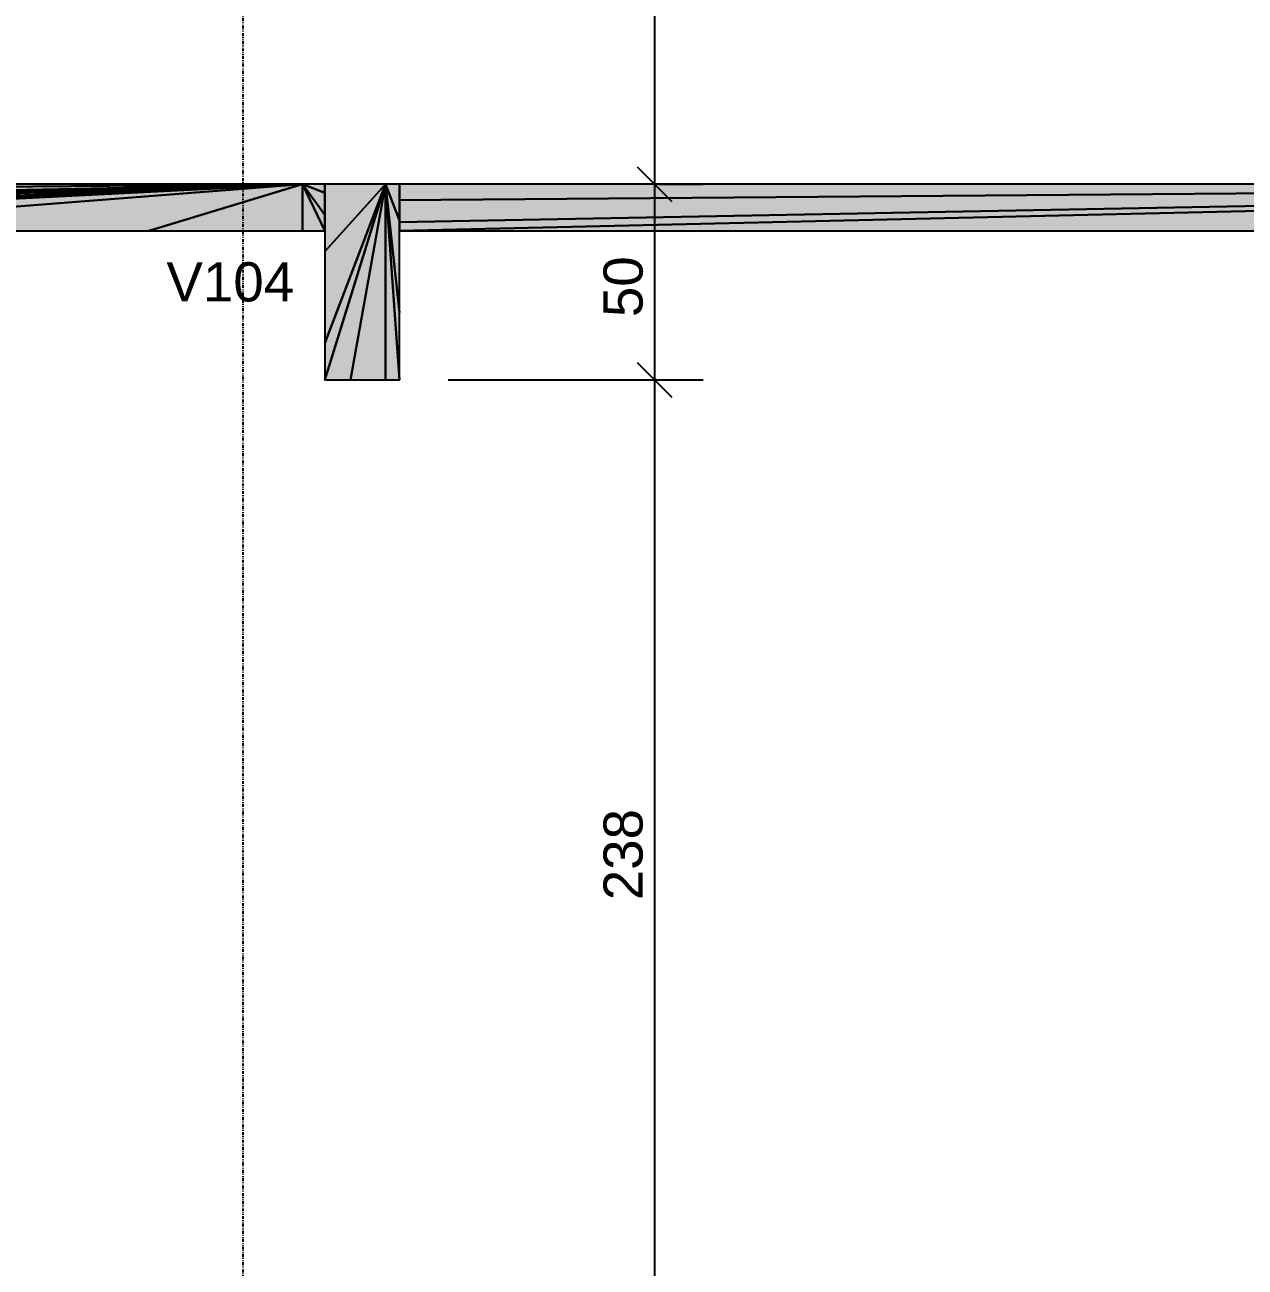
# Model space of a CAD drawing. Extents: x 37185 to 43130, y -8131 to -3926.
# Drawn here: x 38851.8 to 39059.7, y -7588.5 to -7376.8 of the extents above; entities that cross this region are included whole.
import ezdxf

# ---------------------------------------------------------------- set-up
doc = ezdxf.new("R2010")
doc.units = 0
doc.header["$MEASUREMENT"] = 0
doc.linetypes.add('ESTILO_TQS_0004', pattern=[1.12, 0.5, -0.2, 0.01, -0.2, 0.01, -0.2])
for name, color, linetype in [('52', 3, 'CONTINUOUS'), ('70', 160, 'CONTINUOUS'), ('74', 2, 'CONTINUOUS'), ('75', 9, 'CONTINUOUS'), ('96', 252, 'CONTINUOUS')]:
    doc.layers.add(name, color=color, linetype=linetype)
doc.styles.add('TQS_ARIAL', font='arial.ttf')

msp = doc.modelspace()

# ---------------------------------------------------------------- linework, layer by layer
at = {"layer": '52', "linetype": 'Continuous'}
for points in [[(39615.63, -7403.95), (39602.96, -7403.95), (39530.09, -7403.95), (39359.29, -7403.95), (39335.96, -7403.95), (39257.63, -7403.95), (38915.63, -7403.95), (38913.27, -7403.95), (38902.96, -7403.95), (38899.11, -7403.95), (38583.96, -7403.95)], [(38583.96, -7411.95), (38603.46, -7411.95), (38613.4, -7411.95), (38649.42, -7411.95), (38698.56, -7411.95), (38716.92, -7411.95), (38741.96, -7411.95), (38797.37, -7411.95), (38872.96, -7411.95), (38899.11, -7411.95), (38902.96, -7411.95)], [(38902.96, -7411.95), (38902.96, -7415.42), (38902.96, -7431.07), (38902.96, -7437.28)], [(38915.63, -7437.28), (38915.63, -7425.81), (38915.63, -7411.95)], [(38915.63, -7411.95), (39060.28, -7411.95), (39257.63, -7411.95), (39335.96, -7411.95)], [(38902.96, -7437.28), (38907.32, -7437.28), (38913.27, -7437.28), (38915.63, -7437.28)]]:
    msp.add_lwpolyline(points, dxfattribs=at)
at = {"layer": '70', "linetype": 'ESTILO_TQS_0004'}
msp.add_line((38888.96, -6834.84), (38888.96, -7832.62), dxfattribs=at)
at = {"layer": '75', "linetype": 'Continuous'}
for p, q in [((38959.07, -7236.96), (38959.07, -7412.28)), ((38959.07, -7395.62), (38959.07, -7445.62)), ((38956.13, -7401.01), (38962.02, -7406.9)), ((38956.13, -7401.01), (38962.02, -7406.9)), ((38951.57, -7403.95), (38951.57, -7403.95)), ((38951.57, -7403.95), (38951.57, -7403.95)), ((38959.9, -7403.95), (38967.41, -7403.95)), ((38959.9, -7403.95), (38967.41, -7403.95)), ((38959.07, -7428.95), (38959.07, -7604.29)), ((38956.13, -7434.34), (38962.02, -7440.23)), ((38956.13, -7434.34), (38962.02, -7440.23)), ((38915.63, -7437.28), (38915.63, -7437.28)), ((38915.63, -7437.28), (38915.63, -7437.28)), ((38923.96, -7437.28), (38967.41, -7437.28)), ((38923.96, -7437.28), (38967.41, -7437.28))]:
    msp.add_line(p, q, dxfattribs=at)
at = {"layer": '96', "linetype": 'Continuous'}
for points in [[(38899.11, -7403.95), (38583.96, -7403.95), (38583.96, -7406.7), (38899.11, -7403.95)], [(38899.11, -7403.95), (38583.96, -7406.7), (38583.96, -7410.46), (38899.11, -7403.95)], [(38899.11, -7403.95), (38583.96, -7410.46), (38583.96, -7411.95), (38899.11, -7403.95)], [(38899.11, -7403.95), (38583.96, -7411.95), (38603.46, -7411.95), (38899.11, -7403.95)], [(38899.11, -7403.95), (38603.46, -7411.95), (38613.4, -7411.95), (38899.11, -7403.95)], [(38899.11, -7403.95), (38613.4, -7411.95), (38649.42, -7411.95), (38899.11, -7403.95)], [(38899.11, -7403.95), (38649.42, -7411.95), (38698.56, -7411.95), (38899.11, -7403.95)], [(38899.11, -7403.95), (38698.56, -7411.95), (38716.92, -7411.95), (38899.11, -7403.95)], [(38899.11, -7403.95), (38716.92, -7411.95), (38741.96, -7411.95), (38899.11, -7403.95)], [(38899.11, -7403.95), (38741.96, -7411.95), (38797.37, -7411.95), (38899.11, -7403.95)], [(38899.11, -7403.95), (38797.37, -7411.95), (38872.96, -7411.95), (38899.11, -7403.95)], [(38899.11, -7403.95), (38872.96, -7411.95), (38899.11, -7411.95), (38899.11, -7403.95)], [(38899.11, -7403.95), (38899.11, -7411.95), (38902.96, -7411.95), (38899.11, -7403.95)], [(38899.11, -7403.95), (38902.96, -7411.95), (38902.96, -7409.2), (38899.11, -7403.95)], [(38899.11, -7403.95), (38902.96, -7409.2), (38902.96, -7405.44), (38899.11, -7403.95)], [(38899.11, -7403.95), (38902.96, -7405.44), (38902.96, -7403.95), (38899.11, -7403.95)], [(38913.27, -7403.95), (38902.96, -7403.95), (38902.96, -7415.42), (38913.27, -7403.95)], [(38913.27, -7403.95), (38902.96, -7415.42), (38902.96, -7431.07), (38913.27, -7403.95)], [(38913.27, -7403.95), (38902.96, -7431.07), (38902.96, -7437.28), (38913.27, -7403.95)], [(38913.27, -7403.95), (38902.96, -7437.28), (38907.32, -7437.28), (38913.27, -7403.95)], [(38913.27, -7403.95), (38907.32, -7437.28), (38913.27, -7437.28), (38913.27, -7403.95)], [(38913.27, -7403.95), (38913.27, -7437.28), (38915.63, -7437.28), (38913.27, -7403.95)], [(38913.27, -7403.95), (38915.63, -7437.28), (38915.63, -7425.81), (38913.27, -7403.95)], [(38913.27, -7403.95), (38915.63, -7425.81), (38915.63, -7410.16), (38913.27, -7403.95)], [(38913.27, -7403.95), (38915.63, -7410.16), (38915.63, -7403.95), (38913.27, -7403.95)], [(39257.63, -7403.95), (38915.63, -7403.95), (38915.63, -7406.7), (39257.63, -7403.95)], [(39257.63, -7403.95), (38915.63, -7406.7), (38915.63, -7410.46), (39257.63, -7403.95)], [(39257.63, -7403.95), (38915.63, -7410.46), (38915.63, -7411.95), (39257.63, -7403.95)], [(39257.63, -7403.95), (38915.63, -7411.95), (39060.28, -7411.95), (39257.63, -7403.95)]]:
    msp.add_lwpolyline(points, dxfattribs=at)
for points in [[(38899.11, -7403.95), (38583.96, -7403.95), (38583.96, -7406.7)], [(38899.11, -7403.95), (38583.96, -7406.7), (38899.11, -7403.95)], [(38899.11, -7403.95), (38583.96, -7406.7), (38583.96, -7410.46)], [(38899.11, -7403.95), (38583.96, -7410.46), (38899.11, -7403.95)], [(38899.11, -7403.95), (38583.96, -7410.46), (38583.96, -7411.95)], [(38899.11, -7403.95), (38583.96, -7411.95), (38899.11, -7403.95)], [(38899.11, -7403.95), (38583.96, -7411.95), (38603.46, -7411.95)], [(38899.11, -7403.95), (38603.46, -7411.95), (38899.11, -7403.95)], [(38899.11, -7403.95), (38603.46, -7411.95), (38613.4, -7411.95)], [(38899.11, -7403.95), (38613.4, -7411.95), (38899.11, -7403.95)], [(38899.11, -7403.95), (38613.4, -7411.95), (38649.42, -7411.95)], [(38899.11, -7403.95), (38649.42, -7411.95), (38899.11, -7403.95)], [(38899.11, -7403.95), (38649.42, -7411.95), (38698.56, -7411.95)], [(38899.11, -7403.95), (38698.56, -7411.95), (38899.11, -7403.95)], [(38899.11, -7403.95), (38698.56, -7411.95), (38716.92, -7411.95)], [(38899.11, -7403.95), (38716.92, -7411.95), (38899.11, -7403.95)], [(38899.11, -7403.95), (38716.92, -7411.95), (38741.96, -7411.95)], [(38899.11, -7403.95), (38741.96, -7411.95), (38899.11, -7403.95)], [(38899.11, -7403.95), (38741.96, -7411.95), (38797.37, -7411.95)], [(38899.11, -7403.95), (38797.37, -7411.95), (38899.11, -7403.95)], [(38899.11, -7403.95), (38797.37, -7411.95), (38872.96, -7411.95)], [(38899.11, -7403.95), (38872.96, -7411.95), (38899.11, -7403.95)], [(38899.11, -7403.95), (38872.96, -7411.95), (38899.11, -7411.95)], [(38899.11, -7403.95), (38899.11, -7411.95), (38899.11, -7403.95)], [(38899.11, -7403.95), (38899.11, -7411.95), (38902.96, -7411.95)], [(38899.11, -7403.95), (38902.96, -7411.95), (38899.11, -7403.95)], [(38899.11, -7403.95), (38902.96, -7411.95), (38902.96, -7409.2)], [(38899.11, -7403.95), (38902.96, -7409.2), (38899.11, -7403.95)], [(38899.11, -7403.95), (38902.96, -7409.2), (38902.96, -7405.44)], [(38899.11, -7403.95), (38902.96, -7405.44), (38899.11, -7403.95)], [(38899.11, -7403.95), (38902.96, -7405.44), (38902.96, -7403.95)], [(38899.11, -7403.95), (38902.96, -7403.95), (38899.11, -7403.95)], [(38913.27, -7403.95), (38902.96, -7403.95), (38902.96, -7415.42)], [(38913.27, -7403.95), (38902.96, -7415.42), (38913.27, -7403.95)], [(38913.27, -7403.95), (38902.96, -7415.42), (38902.96, -7431.07)], [(38913.27, -7403.95), (38902.96, -7431.07), (38913.27, -7403.95)], [(38913.27, -7403.95), (38902.96, -7431.07), (38902.96, -7437.28)], [(38913.27, -7403.95), (38902.96, -7437.28), (38913.27, -7403.95)], [(38913.27, -7403.95), (38902.96, -7437.28), (38907.32, -7437.28)], [(38913.27, -7403.95), (38907.32, -7437.28), (38913.27, -7403.95)], [(38913.27, -7403.95), (38907.32, -7437.28), (38913.27, -7437.28)], [(38913.27, -7403.95), (38913.27, -7437.28), (38913.27, -7403.95)], [(38913.27, -7403.95), (38913.27, -7437.28), (38915.63, -7437.28)], [(38913.27, -7403.95), (38915.63, -7437.28), (38913.27, -7403.95)], [(38913.27, -7403.95), (38915.63, -7437.28), (38915.63, -7425.81)], [(38913.27, -7403.95), (38915.63, -7425.81), (38913.27, -7403.95)], [(38913.27, -7403.95), (38915.63, -7425.81), (38915.63, -7410.16)], [(38913.27, -7403.95), (38915.63, -7410.16), (38913.27, -7403.95)], [(38913.27, -7403.95), (38915.63, -7410.16), (38915.63, -7403.95)], [(38913.27, -7403.95), (38915.63, -7403.95), (38913.27, -7403.95)], [(39257.63, -7403.95), (38915.63, -7403.95), (38915.63, -7406.7)], [(39257.63, -7403.95), (38915.63, -7406.7), (39257.63, -7403.95)], [(39257.63, -7403.95), (38915.63, -7406.7), (38915.63, -7410.46)], [(39257.63, -7403.95), (38915.63, -7410.46), (39257.63, -7403.95)], [(39257.63, -7403.95), (38915.63, -7410.46), (38915.63, -7411.95)], [(39257.63, -7403.95), (38915.63, -7411.95), (39257.63, -7403.95)], [(39257.63, -7403.95), (38915.63, -7411.95), (39060.28, -7411.95)]]:
    msp.add_solid(points, dxfattribs=at)

# ---------------------------------------------------------------- texts
at = {"layer": '74', "linetype": 'Continuous', "style": 'TQS_ARIAL'}
msp.add_text('V104', height=6.667, dxfattribs=at).set_placement((38875.96, -7423.95))
at = {"layer": '75', "linetype": 'Continuous', "style": 'TQS_ARIAL'}
for s, p in [('50', (38957.07, -7426.62)), ('238', (38957.07, -7525.95))]:
    msp.add_text(s, height=6.667, rotation=90, dxfattribs=at).set_placement(p)

doc.saveas('drawing.dxf')
